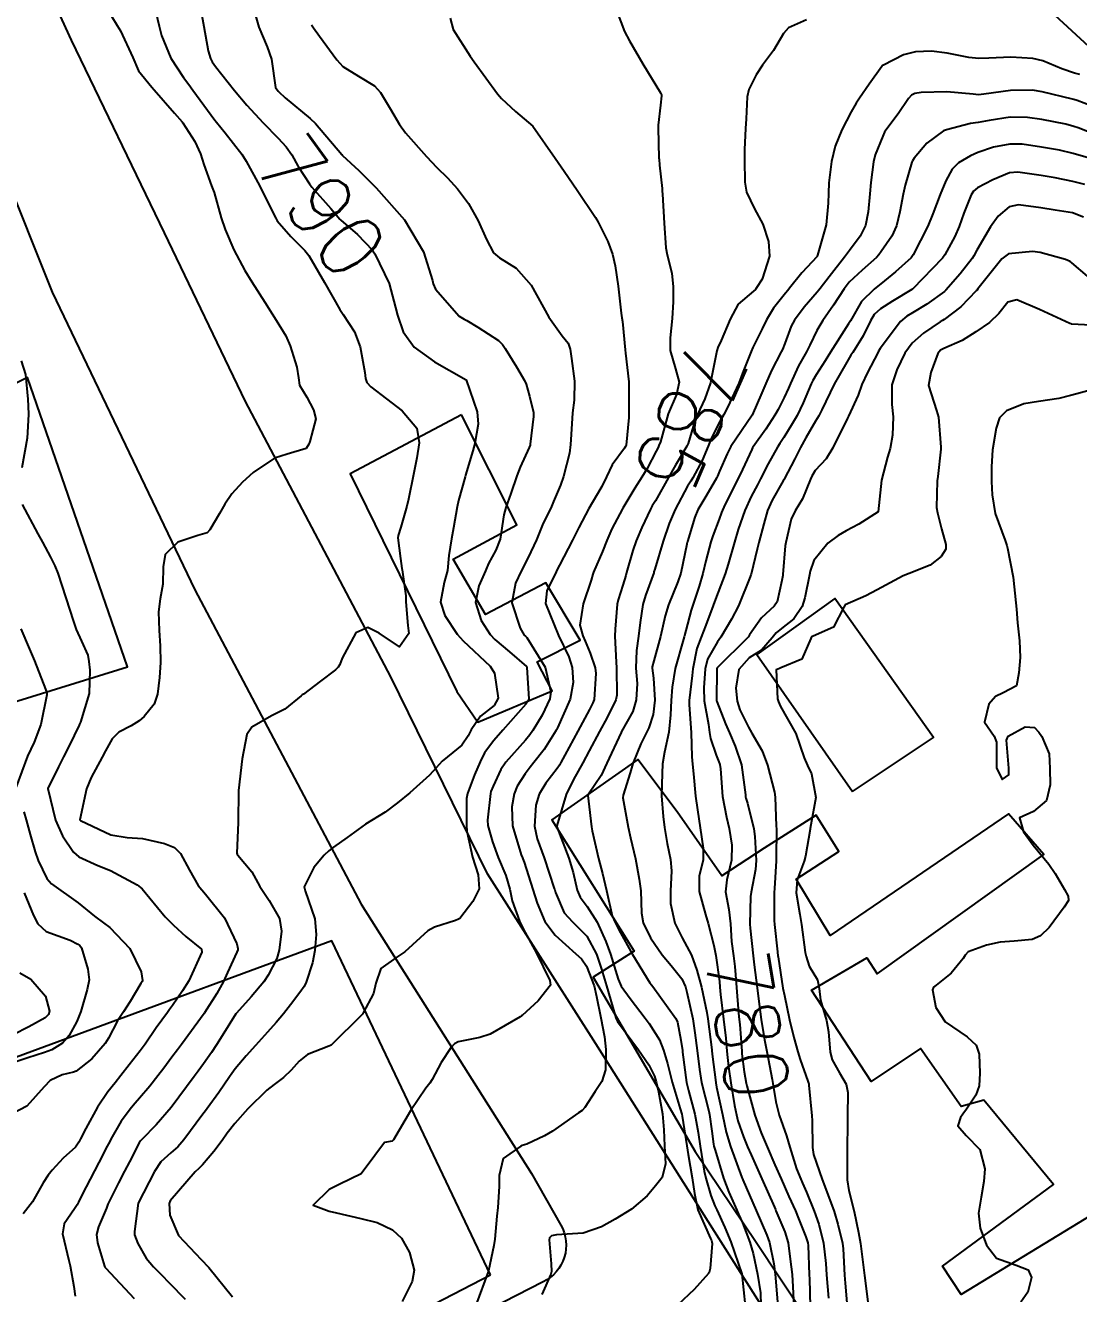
# Model space of a CAD drawing. Header units: metres. Extents: x 307586 to 320046, y 7427249 to 7434250.
# Drawn here: x 318970.4 to 319036.6, y 7428906.4 to 7428986.1 of the extents above; entities that cross this region are included whole.
import ezdxf
from ezdxf.enums import TextEntityAlignment as Align

# ---------------------------------------------------------------- set-up
doc = ezdxf.new("R2010")
doc.units = ezdxf.units.M
doc.header["$MEASUREMENT"] = 0
doc.linetypes.add('CONTINUO', pattern=[0])
for name, color, linetype in [('Cotas', 45, 'Continuous'), ('Curvas de Nivel 1m', 11, 'Continuous'), ('Curvas de Nivel 5m', 15, 'Continuous'), ('Edificações', 30, 'Continuous'), ('PLATAFORMA', 45, 'Continuous'), ('Vias Primárias', 230, 'Continuous')]:
    doc.layers.add(name, color=color, linetype=linetype)
doc.styles.add('Style-STANDARD', font='STANDARD.shx')

msp = doc.modelspace()

# ---------------------------------------------------------------- linework, layer by layer
at = {"layer": 'Curvas de Nivel 1m', "flags": 128}
for points, elevation in [([(318978.41, 7428987.756), (318978.813, 7428986.066), (318978.967, 7428985.481), (318979.551, 7428984.058), (318980.351, 7428982.834), (318980.69, 7428982.389), (318980.935, 7428982.041), (318982.315, 7428980.152), (318982.419, 7428980.019), (318982.963, 7428979.357), (318984.02, 7428978.003), (318984.289, 7428977.583), (318985.154, 7428975.991), (318986.045, 7428974.183), (318986.146, 7428973.981), (318986.241, 7428973.824), (318987.099, 7428972.834), (318987.969, 7428971.954), (318988.218, 7428971.635), (318989.218, 7428969.94), (318990.176, 7428968.249), (318990.298, 7428968.052), (318990.388, 7428967.927), (318991.097, 7428966.85), (318991.46, 7428965.91), (318991.745, 7428964.289), (318991.801, 7428963.905), (318991.877, 7428963.66), (318992.118, 7428963.393), (318994.103, 7428961.88), (318995.01, 7428960.785), (318995.16, 7428959.864), (318995.017, 7428958.918), (318994.812, 7428957.869), (318994.495, 7428956.331), (318994.384, 7428955.875), (318994.31, 7428955.595), (318994.013, 7428954.568), (318993.848, 7428954.039), (318993.831, 7428953.882), (318993.99, 7428952.602), (318994.071, 7428951.966), (318994.088, 7428951.878), (318994.328, 7428950.244), (318994.327, 7428949.874), (318994.453, 7428948.384), (318994.521, 7428947.871), (318993.924, 7428947.029), (318992.653, 7428947.893), (318991.936, 7428948.244), (318991.174, 7428947.911), (318990.327, 7428946.334), (318990.177, 7428945.926), (318990.073, 7428945.765), (318989.908, 7428945.603), (318988.962, 7428944.874), (318987.885, 7428944.07), (318987.816, 7428944.019), (318987.749, 7428943.951), (318986.708, 7428943.128), (318985.87, 7428942.705), (318984.638, 7428941.988), (318984.32, 7428941.528), (318984.036, 7428939.997), (318983.813, 7428938), (318983.793, 7428936), (318983.692, 7428934.072), (318983.713, 7428934.001), (318983.762, 7428933.931), (318984.649, 7428932.884), (318985.155, 7428931.979), (318985.73, 7428931.083), (318986.379, 7428929.963), (318986.51, 7428929.157), (318986.37, 7428927.963), (318986.209, 7428927.443), (318985.677, 7428926.396), (318985.396, 7428925.974), (318984.603, 7428925.041), (318983.671, 7428924), (318983.642, 7428923.958), (318982.891, 7428922.747), (318982.423, 7428922.012), (318982.101, 7428921.529), (318981.605, 7428920.82), (318981.266, 7428920.356), (318981.018, 7428920.029), (318979.573, 7428918.078), (318978.63, 7428916.992), (318977.716, 7428916.068), (318977.638, 7428915.983), (318977.55, 7428915.846), (318976.94, 7428914.667), (318976.636, 7428914.079), (318976.256, 7428913.342), (318975.633, 7428912.089), (318975.594, 7428911.997), (318975.498, 7428911.755), (318975.001, 7428910.577), (318974.873, 7428910.099), (318974.941, 7428909.571), (318975.384, 7428908.091), (318975.406, 7428908.044), (318975.452, 7428907.977), (318977.249, 7428906.072)], 791), ([(318984.563, 7428987.846), (318985.075, 7428985.993), (318985.606, 7428984.756), (318985.881, 7428983.985), (318986.131, 7428982.196), (318986.291, 7428981.981), (318986.342, 7428981.929), (318986.749, 7428981.562), (318988.318, 7428980.257), (318988.637, 7428979.947), (318990.294, 7428978), (318990.322, 7428977.958), (318990.349, 7428977.929), (318991.362, 7428976.992), (318992.275, 7428976.09), (318992.452, 7428975.898), (318994.243, 7428973.88), (318995.446, 7428971.868), (318995.999, 7428970.068), (318996.05, 7428969.862), (318996.198, 7428969.533), (318997.679, 7428967.837), (318997.988, 7428967.65), (318998.17, 7428967.559), (318998.857, 7428967.132), (319000.158, 7428966.29), (319000.4, 7428966.051), (319000.565, 7428965.804), (319001.283, 7428964.646), (319001.781, 7428963.785), (319001.885, 7428963.548), (319002.113, 7428962.807), (319002.35, 7428961.778), (319002.359, 7428961.519), (319002.153, 7428959.779), (319002.141, 7428959.721), (319002.08, 7428959.567), (319001.516, 7428958.333), (319001.301, 7428957.791), (319000.928, 7428956.683), (319000.609, 7428955.801), (319000.494, 7428955.335), (319000.254, 7428953.806), (318999.996, 7428953.111), (318999.528, 7428952.274), (318999.336, 7428951.816), (318998.928, 7428950.866), (318998.708, 7428949.823), (318999.06, 7428948.705), (318999.64, 7428947.813), (318999.93, 7428947.502), (319000.848, 7428946.722), (319001.913, 7428945.811), (319001.936, 7428945.78), (319001.944, 7428945.748), (319002.06, 7428943.778), (319002.023, 7428943.637), (319001.88, 7428943.44), (319000.427, 7428941.802), (318999.856, 7428941.156), (318999.284, 7428940.38), (318998.995, 7428939.818), (318998.652, 7428939), (318998.205, 7428937.826), (318998.141, 7428937.496), (318998.139, 7428935.827), (318998.168, 7428935.445), (318998.528, 7428933.822), (318998.871, 7428932.7), (318998.93, 7428931.818), (318998.533, 7428931.024), (318997.715, 7428929.962), (318997.637, 7428929.908), (318997.45, 7428929.833), (318996.134, 7428929.421), (318995.706, 7428929.174), (318994.271, 7428927.871), (318993.689, 7428927.477), (318992.757, 7428926.814), (318992.446, 7428925.892), (318992.304, 7428925.253), (318991.645, 7428924.021), (318991.596, 7428923.948), (318991.558, 7428923.901), (318989.624, 7428921.996), (318989.584, 7428921.97), (318989.487, 7428921.931), (318988.152, 7428921.408), (318987.609, 7428920.989), (318987.121, 7428920.434), (318986.636, 7428919.96), (318986.037, 7428919.517), (318985.585, 7428919.164), (318984.383, 7428917.988), (318983.564, 7428917.066), (318983.091, 7428916.471), (318982.768, 7428916.008), (318982.254, 7428915.301), (318981.53, 7428914.469), (318981.306, 7428914.244), (318981.088, 7428914.027), (318979.505, 7428912.2), (318979.454, 7428912.041), (318979.492, 7428911.308), (318980.035, 7428910.034), (318981.458, 7428908.526), (318981.937, 7428908.015), (318983.435, 7428906.176)], 789), ([(319007.628, 7428986.944), (319008.073, 7428985.715), (319008.384, 7428985.133), (319009.227, 7428983.701), (319010.345, 7428981.863), (319010.402, 7428981.747), (319010.407, 7428981.689), (319010.337, 7428981.104), (319010.187, 7428979.829), (319010.186, 7428979.691), (319010.247, 7428977.737), (319010.249, 7428977.69), (319010.289, 7428977.314), (319010.441, 7428975.854), (319010.451, 7428975.687), (319010.464, 7428975.493), (319010.563, 7428973.685), (319010.673, 7428972.129), (319010.759, 7428971.682), (319011.056, 7428970.522), (319011.143, 7428969.676), (319011.135, 7428968.73), (319011.077, 7428967.676), (319010.941, 7428966.459), (319010.952, 7428965.678), (319011.295, 7428964.513), (319011.516, 7428963.669), (319011.346, 7428962.902), (319010.831, 7428961.679), (319010.333, 7428959.934), (319010.246, 7428959.688), (319010.195, 7428959.575), (319010.078, 7428959.337), (319009.504, 7428958.253), (319009.17, 7428957.699), (319008.728, 7428957.022), (319008.034, 7428955.852), (319007.981, 7428955.763), (319007.949, 7428955.711), (319007.279, 7428954.452), (319006.958, 7428953.72), (319006.689, 7428953.03), (319006.137, 7428951.728), (319006.096, 7428951.614), (319005.978, 7428951.22), (319005.47, 7428949.737), (319005.277, 7428948.406), (319005.452, 7428947.737), (319005.595, 7428947.4), (319005.922, 7428946.641), (319006.236, 7428945.727), (319006.279, 7428945.354), (319006.164, 7428943.727), (319006.096, 7428943.513), (319005.877, 7428943.109), (319005.138, 7428941.741), (319004.329, 7428940.234), (319004.076, 7428939.757), (319003.99, 7428939.609), (319003.837, 7428939.384), (319003.132, 7428938.458), (319002.719, 7428937.771), (319002.498, 7428937.081), (319002.411, 7428935.774), (319002.588, 7428934.965), (319003.022, 7428933.767), (319003.665, 7428931.839), (319003.688, 7428931.761), (319003.741, 7428931.596), (319004.292, 7428930.315), (319004.802, 7428929.744), (319005.71, 7428928.842), (319006.319, 7428927.724), (319006.638, 7428926.766), (319006.947, 7428925.717), (319007.496, 7428923.86), (319007.543, 7428923.711), (319007.641, 7428923.49), (319008.963, 7428921.697), (319009.614, 7428920.756), (319009.96, 7428920.038), (319010.071, 7428919.683), (319010.217, 7428919.057), (319010.476, 7428917.671), (319010.561, 7428916.672), (319010.585, 7428915.67), (319010.667, 7428914.538), (319010.441, 7428913.671), (319010.034, 7428913.159), (319009.511, 7428912.525), (319008.529, 7428911.695), (319007.496, 7428911.056), (319006.629, 7428910.582), (319005.487, 7428910.18), (319003.795, 7428910.064), (319003.485, 7428910.004), (319003.369, 7428909.876), (319003.348, 7428909.761), (319003.46, 7428908.245), (319003.491, 7428907.759), (319003.451, 7428907.6), (319002.887, 7428906.317)], 786), ([(318975.808, 7428986.697), (318976.179, 7428986.102), (318976.388, 7428985.765), (318977.169, 7428984.088), (318977.522, 7428983.25), (318978.345, 7428982.229), (318978.5, 7428982.068), (318979.785, 7428980.591), (318980.255, 7428980.051), (318980.312, 7428979.974), (318981.067, 7428978.805), (318981.423, 7428978.033), (318981.621, 7428977.364), (318982.111, 7428976.022), (318982.267, 7428975.594), (318982.722, 7428974.015), (318982.975, 7428973.273), (318983.507, 7428972.007), (318984.203, 7428970.695), (318984.632, 7428969.996), (318985.452, 7428968.716), (318985.925, 7428967.982), (318986.169, 7428967.587), (318986.775, 7428966.586), (318987.062, 7428965.966), (318987.479, 7428964.614), (318987.568, 7428963.958), (318987.65, 7428963.486), (318988.111, 7428962.741), (318988.531, 7428961.946), (318988.667, 7428961.372), (318988.3, 7428959.948), (318988.236, 7428959.783), (318988.069, 7428959.512), (318986.868, 7428959.159), (318986.062, 7428958.904), (318984.718, 7428957.99), (318984.047, 7428957.397), (318983.379, 7428956.667), (318982.954, 7428956.011), (318982.611, 7428955.427), (318982.009, 7428954.397), (318981.823, 7428954.205), (318981.248, 7428954.031), (318979.999, 7428953.609), (318979.202, 7428952.847), (318979.069, 7428952.059), (318979.043, 7428950.983), (318978.878, 7428950.061), (318978.774, 7428949.232), (318978.821, 7428948.061), (318978.878, 7428947.106), (318978.9, 7428946.06), (318978.838, 7428945.121), (318978.704, 7428944.062), (318978.497, 7428943.444), (318977.869, 7428942.658), (318977.547, 7428942.392), (318977.045, 7428942.078), (318976.275, 7428941.667), (318975.85, 7428941.251), (318975.44, 7428940.495), (318975.24, 7428940.099), (318974.543, 7428938.832), (318974.252, 7428938.113), (318973.835, 7428936.161), (318973.869, 7428936.119), (318975.78, 7428935.218), (318976.802, 7428935.056), (318977.777, 7428934.994), (318979.16, 7428934.668), (318979.769, 7428934.432), (318980.152, 7428934.044), (318980.712, 7428932.995), (318981.275, 7428932.027), (318981.735, 7428931.491), (318982.933, 7428930.008), (318983.697, 7428928.364), (318983.772, 7428928.077), (318983.762, 7428927.999), (318983.691, 7428927.846), (318983.114, 7428926.57), (318982.859, 7428926.008), (318982.437, 7428925.237), (318981.661, 7428924.02), (318981.643, 7428923.992), (318980.214, 7428922.041), (318979.961, 7428921.702), (318979.611, 7428921.235), (318979.101, 7428920.555), (318978.732, 7428920.059), (318978.231, 7428919.419), (318977.579, 7428918.672), (318977.297, 7428918.351), (318977.065, 7428918.075), (318976.429, 7428917.216), (318975.779, 7428916.088), (318975.702, 7428915.938), (318975.546, 7428915.639), (318975.012, 7428914.617), (318974.745, 7428914.102), (318973.96, 7428912.566), (318973.736, 7428912.116), (318973.659, 7428911.96), (318973.497, 7428911.701), (318972.842, 7428910.767), (318972.73, 7428910.127), (318973.127, 7428908.452), (318973.209, 7428908.122), (318973.44, 7428906.833), (318973.54, 7428906.225)], 792), ([(318988.395, 7428986.149), (318988.525, 7428985.949), (318988.896, 7428985.434), (318989.979, 7428983.934), (318990.359, 7428983.517), (318991.348, 7428982.91), (318992.347, 7428982.304), (318992.741, 7428981.896), (318993.372, 7428980.85), (318993.938, 7428979.884), (318994.315, 7428979.359), (318995.619, 7428977.867), (318996.286, 7428977.182), (318996.951, 7428976.521), (318997.582, 7428975.84), (318998.259, 7428974.917), (318998.879, 7428973.824), (318999.402, 7428972.647), (318999.83, 7428971.814), (319000.22, 7428971.492), (319001.257, 7428970.838), (319002.203, 7428969.78), (319003.327, 7428967.768), (319004.161, 7428966.597), (319004.528, 7428966.127), (319004.66, 7428965.752), (319004.737, 7428965.158), (319004.937, 7428963.748), (319004.912, 7428962.549), (319004.814, 7428961.749), (319004.724, 7428960.386), (319004.687, 7428959.751), (319004.61, 7428959.217), (319004.245, 7428957.757), (319004.047, 7428957.201), (319003.622, 7428956.179), (319003.438, 7428955.766), (319002.973, 7428954.816), (319002.535, 7428953.775), (319002.373, 7428953.402), (319001.991, 7428952.62), (319001.587, 7428951.786), (319001.222, 7428951.038), (319000.989, 7428949.795), (319001.513, 7428948.213), (319001.778, 7428947.782), (319001.851, 7428947.7), (319001.931, 7428947.619), (319003.093, 7428945.768), (319003.45, 7428944.204), (319003.373, 7428943.765), (319002.899, 7428942.743), (319002.32, 7428941.775), (319002.133, 7428941.504), (319001.857, 7428941.172), (319000.617, 7428939.798), (319000.304, 7428939.335), (318999.82, 7428938.281), (318999.68, 7428937.946), (318999.645, 7428937.812), (318999.47, 7428936.139), (318999.494, 7428935.813), (318999.777, 7428934.776), (319000.142, 7428933.804), (319000.624, 7428932.669), (319000.863, 7428931.793), (319001.005, 7428931.061), (319001.475, 7428929.784), (319001.716, 7428929.318), (319002.544, 7428927.771), (319003.378, 7428926.061), (319003.42, 7428925.763), (319002.64, 7428924.788), (319001.644, 7428923.869), (319001.594, 7428923.831), (319001.517, 7428923.782), (318999.632, 7428922.692), (318998.979, 7428922.467), (318997.627, 7428922.207), (318997.381, 7428922.077), (318997.163, 7428921.835), (318996.542, 7428920.907), (318995.974, 7428919.846), (318995.829, 7428919.61), (318995.587, 7428919.29), (318994.616, 7428917.864), (318993.555, 7428916.039), (318993.467, 7428915.968), (318992.987, 7428915.886), (318992.374, 7428915.058), (318991.523, 7428913.9), (318990.183, 7428913.247), (318989.513, 7428912.923), (318988.503, 7428911.935), (318989.497, 7428911.556), (318989.961, 7428911.45), (318991.491, 7428911.101), (318992.531, 7428910.846), (318993.481, 7428910.394), (318994.045, 7428909.871), (318994.561, 7428908.961), (318994.841, 7428907.859), (318994.721, 7428907.136), (318994.091, 7428905.87)], 788), ([(318997.109, 7428986.558), (318997.304, 7428985.846), (318998.368, 7428984.173), (318998.623, 7428983.827), (318999.362, 7428982.811), (319000.082, 7428981.813), (319000.34, 7428981.509), (319001.232, 7428980.696), (319002.323, 7428979.78), (319003.71, 7428977.766), (319004.285, 7428976.946), (319005.107, 7428975.752), (319006.247, 7428974.04), (319006.428, 7428973.737), (319007.031, 7428972.529), (319007.331, 7428971.723), (319007.494, 7428970.999), (319007.681, 7428969.718), (319007.87, 7428968.022), (319007.92, 7428967.714), (319007.95, 7428967.492), (319008.129, 7428965.71), (319008.15, 7428965.502), (319008.352, 7428963.708), (319008.359, 7428963.469), (319008.359, 7428961.707), (319008.347, 7428961.461), (319008.174, 7428959.709), (319008.152, 7428959.639), (319008.08, 7428959.531), (319007.307, 7428958.474), (319006.945, 7428957.721), (319006.644, 7428957.127), (319006.037, 7428956.09), (319005.839, 7428955.733), (319005.216, 7428954.541), (319004.8, 7428953.748), (319003.987, 7428952.171), (319003.849, 7428951.896), (319003.785, 7428951.762), (319003.189, 7428950.55), (319003.102, 7428949.769), (319003.933, 7428947.76), (319004.585, 7428946.415), (319004.791, 7428945.747), (319004.853, 7428944.791), (319004.663, 7428943.748), (319003.865, 7428941.938), (319003.8, 7428941.824), (319003.765, 7428941.761), (319003.026, 7428940.593), (319002.374, 7428939.775), (319002.137, 7428939.479), (319001.832, 7428939.054), (319001.328, 7428938.279), (319001.134, 7428937.79), (319000.997, 7428936.984), (319001.043, 7428935.791), (319001.586, 7428933.963), (319001.659, 7428933.782), (319001.687, 7428933.705), (319001.76, 7428933.499), (319002.314, 7428931.774), (319002.585, 7428930.921), (319003.06, 7428929.767), (319003.71, 7428928.906), (319005.025, 7428927.74), (319005.383, 7428927.428), (319005.685, 7428926.965), (319006.169, 7428925.725), (319006.325, 7428925.062), (319006.58, 7428923.721), (319006.823, 7428922.526), (319006.903, 7428921.717), (319006.876, 7428920.452), (319006.663, 7428919.719), (319006.238, 7428919.078), (319005.578, 7428918.07), (319005.411, 7428917.897), (319005.188, 7428917.736), (319003.561, 7428916.589), (319003.039, 7428916.285), (319001.937, 7428915.776), (319001.648, 7428915.682), (319001.551, 7428915.651), (319000.453, 7428914.877), (319000.191, 7428913.793), (319000.193, 7428913.116), (319000.104, 7428911.794), (319000.049, 7428911.24), (318999.92, 7428909.796), (318999.859, 7428909.406), (318999.52, 7428907.799), (318999.503, 7428907.749), (318999.451, 7428907.578), (318998.787, 7428905.81)], 787), ([(319036.716, 7428983.026), (319036.369, 7428983.103), (319035.592, 7428983.388), (319034.378, 7428983.878), (319033.756, 7428984.029), (319032.38, 7428984.122), (319030.986, 7428984.055), (319030.371, 7428984.018), (319029.74, 7428984.089), (319028.376, 7428984.367), (319027.378, 7428984.485), (319026.377, 7428984.454), (319025.633, 7428984.248), (319024.364, 7428983.615), (319024.306, 7428983.579), (319024.259, 7428983.521), (319023.473, 7428982.407), (319022.86, 7428981.535), (319022.655, 7428981.221), (319022.334, 7428980.671), (319021.744, 7428979.549), (319021.337, 7428978.525), (319021.103, 7428977.558), (319020.932, 7428976.213), (319020.899, 7428975.561), (319020.895, 7428974.929), (319020.77, 7428973.562), (319020.224, 7428971.656), (319020.202, 7428971.591), (319020.186, 7428971.57), (319019.232, 7428970.561), (319018.459, 7428969.587), (319018.346, 7428969.443), (319018.198, 7428969.265), (319017.452, 7428968.333), (319016.999, 7428967.602), (319016.731, 7428967.041), (319016.155, 7428965.85), (319016.038, 7428965.612), (319015.506, 7428964.246), (319015.264, 7428963.623), (319014.558, 7428962.084), (319014.323, 7428961.637), (319014.099, 7428961.239), (319013.555, 7428960.178), (319013.345, 7428959.647), (319012.962, 7428958.759), (319012.367, 7428957.657), (319012.248, 7428957.461), (319012.048, 7428957.134), (319011.26, 7428955.672), (319010.898, 7428954.799), (319010.511, 7428953.682), (319009.985, 7428951.932), (319009.929, 7428951.745), (319009.914, 7428951.691), (319009.395, 7428950.269), (319009.238, 7428949.697), (319009.071, 7428948.574), (319008.95, 7428947.7), (319008.823, 7428946.802), (319008.8, 7428945.701), (319008.867, 7428944.731), (319008.822, 7428943.701), (319008.599, 7428942.98), (319007.897, 7428941.71), (319007.862, 7428941.648), (319006.978, 7428939.719), (319006.605, 7428938.949), (319005.814, 7428937.78), (319005.795, 7428937.749), (319005.784, 7428937.73), (319005.779, 7428937.697), (319005.809, 7428937.333), (319005.994, 7428935.728), (319006.036, 7428935.481), (319006.454, 7428933.723), (319006.696, 7428932.778), (319006.945, 7428931.718), (319007.311, 7428930.131), (319007.484, 7428929.712), (319007.716, 7428929.253), (319008.577, 7428927.701), (319009.675, 7428925.918), (319009.772, 7428925.787), (319009.856, 7428925.687), (319010.334, 7428925.009), (319011.301, 7428923.665), (319011.409, 7428923.432), (319011.629, 7428922.3), (319011.718, 7428921.659), (319011.727, 7428921.554), (319011.987, 7428919.656), (319012.1, 7428919.15), (319012.5, 7428917.651), (319012.711, 7428916.499), (319012.84, 7428915.647), (319013.097, 7428914.076), (319013.188, 7428913.643), (319013.512, 7428912.552), (319013.765, 7428911.896), (319013.882, 7428911.634), (319014.398, 7428910.533), (319014.77, 7428909.621), (319015.453, 7428907.61), (319015.665, 7428905.608)], 784), ([(319037.866, 7428980.885), (319036.537, 7428981.377), (319036.344, 7428981.447), (319036.25, 7428981.475), (319034.351, 7428981.933), (319033.729, 7428982.03), (319032.352, 7428982.025), (319030.68, 7428981.777), (319030.346, 7428981.751), (319030.007, 7428981.792), (319028.347, 7428981.923), (319026.738, 7428981.886), (319026.346, 7428981.836), (319026.124, 7428981.723), (319025.94, 7428981.504), (319025.29, 7428980.554), (319024.51, 7428979.518), (319024.436, 7428979.404), (319024.317, 7428979.135), (319023.85, 7428977.974), (319023.732, 7428977.526), (319023.566, 7428976.241), (319023.505, 7428975.528), (319023.406, 7428974.378), (319023.241, 7428973.53), (319022.902, 7428972.868), (319022.227, 7428971.958), (319021.91, 7428971.545), (319020.959, 7428970.307), (319020.38, 7428969.567), (319020.303, 7428969.467), (319020.199, 7428969.337), (319019.368, 7428968.396), (319018.76, 7428967.584), (319018.563, 7428967.192), (319018.158, 7428966.119), (319018.01, 7428965.736), (319017.939, 7428965.592), (319017.329, 7428964.404), (319016.972, 7428963.602), (319016.712, 7428963.01), (319016.103, 7428961.61), (319014.775, 7428959.63), (319014.53, 7428959.179), (319014.059, 7428958.076), (319013.927, 7428957.769), (319013.86, 7428957.642), (319013.194, 7428956.496), (319012.699, 7428955.653), (319012.492, 7428955.189), (319012.031, 7428953.66), (319012.027, 7428953.635), (319012.001, 7428953.498), (319011.612, 7428951.666), (319011.436, 7428951.126), (319010.849, 7428949.677), (319010.642, 7428948.99), (319010.342, 7428947.684), (319009.918, 7428946.157), (319009.819, 7428945.786), (319009.813, 7428945.691), (319009.904, 7428945.065), (319009.995, 7428943.688), (319009.874, 7428942.793), (319009.608, 7428941.95), (319009.489, 7428941.694), (319009.108, 7428940.95), (319008.605, 7428939.702), (319008.427, 7428939.112), (319007.996, 7428937.708), (319007.979, 7428937.54), (319008.302, 7428935.705), (319008.448, 7428935.038), (319008.763, 7428933.7), (319009.007, 7428932.441), (319009.097, 7428931.696), (319009.14, 7428930.285), (319009.252, 7428929.695), (319009.709, 7428928.734), (319010.438, 7428927.679), (319011.02, 7428927.004), (319011.678, 7428926.17), (319011.912, 7428925.658), (319012.005, 7428925.319), (319012.368, 7428923.653), (319012.509, 7428922.776), (319012.645, 7428921.65), (319012.786, 7428920.474), (319012.928, 7428919.647), (319013.373, 7428917.845), (319013.419, 7428917.642), (319013.562, 7428916.592), (319013.679, 7428915.763), (319013.707, 7428915.638), (319013.789, 7428915.397), (319014.303, 7428913.628), (319014.636, 7428912.745), (319015.14, 7428911.615), (319015.255, 7428911.368), (319015.495, 7428910.82), (319015.968, 7428909.605), (319016.173, 7428908.903), (319016.452, 7428907.6), (319016.622, 7428906.418), (319016.643, 7428905.598)], 783), ([(319037.412, 7428979.364), (319036.611, 7428979.661), (319036.327, 7428979.756), (319035.824, 7428979.889), (319034.331, 7428980.19), (319033.422, 7428980.319), (319032.332, 7428980.337), (319031.019, 7428980.129), (319030.329, 7428980.013), (319029.839, 7428979.944), (319028.324, 7428979.549), (319028.147, 7428979.473), (319027.095, 7428978.705), (319026.297, 7428977.77), (319026.193, 7428977.602), (319026.146, 7428977.501), (319025.726, 7428976.058), (319025.599, 7428975.507), (319025.385, 7428974.38), (319025.176, 7428973.511), (319024.882, 7428972.868), (319024.227, 7428971.9), (319024.069, 7428971.677), (319023.933, 7428971.523), (319023.033, 7428970.714), (319022.207, 7428969.957), (319021.884, 7428969.545), (319021.227, 7428968.515), (319020.556, 7428967.564), (319020.167, 7428966.93), (319019.731, 7428966), (319019.515, 7428965.576), (319019.025, 7428964.696), (319018.519, 7428963.586), (319018.401, 7428963.307), (319018.114, 7428962.709), (319017.733, 7428961.968), (319017.529, 7428961.596), (319016.966, 7428960.729), (319016.164, 7428959.609), (319016.134, 7428959.558), (319016.081, 7428959.452), (319015.493, 7428958.187), (319015.225, 7428957.622), (319014.418, 7428956.015), (319014.237, 7428955.637), (319014.178, 7428955.491), (319014.024, 7428955.061), (319013.636, 7428954.017), (319013.513, 7428953.645), (319013.203, 7428952.436), (319013.013, 7428951.65), (319012.775, 7428950.851), (319012.376, 7428949.656), (319012.277, 7428949.338), (319011.939, 7428948.065), (319011.852, 7428947.744), (319011.826, 7428947.662), (319011.791, 7428947.521), (319011.272, 7428945.67), (319011.074, 7428944.493), (319011.023, 7428943.673), (319010.971, 7428942.77), (319010.864, 7428941.675), (319010.599, 7428940.427), (319010.469, 7428939.681), (319010.441, 7428939.074), (319010.415, 7428937.681), (319010.502, 7428936.382), (319010.599, 7428935.678), (319010.77, 7428934.683), (319010.978, 7428933.672), (319011.035, 7428932.951), (319010.978, 7428931.671), (319010.969, 7428930.905), (319011.234, 7428929.667), (319011.709, 7428928.754), (319012.282, 7428927.654), (319012.621, 7428926.713), (319012.924, 7428925.647), (319013.252, 7428924.041), (319013.314, 7428923.643), (319013.568, 7428921.696), (319013.578, 7428921.64), (319013.619, 7428921.271), (319013.793, 7428919.826), (319013.82, 7428919.637), (319013.87, 7428919.365), (319014.241, 7428917.63), (319014.471, 7428916.535), (319014.745, 7428915.622), (319015.466, 7428913.669), (319015.486, 7428913.611), (319015.496, 7428913.584), (319015.522, 7428913.522), (319016.367, 7428911.601), (319017.035, 7428910.047), (319017.187, 7428909.593), (319017.463, 7428908.258), (319017.552, 7428907.589), (319017.71, 7428905.86)], 782), ([(319038.11, 7428977.538), (319036.303, 7428978.058), (319035.428, 7428978.267), (319034.309, 7428978.46), (319033.09, 7428978.634), (319032.311, 7428978.651), (319031.294, 7428978.45), (319030.303, 7428978.108), (319029.844, 7428977.91), (319029.082, 7428977.462), (319028.685, 7428977.07), (319028.282, 7428976.33), (319027.929, 7428975.475), (319027.473, 7428974.263), (319027.16, 7428973.486), (319026.225, 7428971.679), (319026.157, 7428971.567), (319026.107, 7428971.501), (319025.113, 7428970.612), (319024.206, 7428969.87), (319024.016, 7428969.711), (319023.778, 7428969.524), (319022.982, 7428968.741), (319022.286, 7428967.539), (319022.248, 7428967.463), (319022.171, 7428967.34), (319021.031, 7428965.557), (319020.696, 7428965.011), (319020.131, 7428964.132), (319019.915, 7428963.783), (319019.811, 7428963.573), (319019.305, 7428962.384), (319018.928, 7428961.582), (319018.631, 7428961.051), (319018.089, 7428960.196), (319017.846, 7428959.832), (319017.691, 7428959.594), (319017.122, 7428958.545), (319016.64, 7428957.604), (319016.437, 7428957.218), (319016.042, 7428956.481), (319015.651, 7428955.616), (319015.227, 7428954.409), (319014.986, 7428953.625), (319014.594, 7428952.236), (319014.411, 7428951.634), (319013.971, 7428950.471), (319013.744, 7428949.863), (319013.66, 7428949.643), (319013.195, 7428948.397), (319012.901, 7428947.65), (319012.638, 7428946.941), (319012.375, 7428945.655), (319012.325, 7428945.238), (319012.153, 7428943.657), (319012.151, 7428943.387), (319012.272, 7428941.656), (319012.306, 7428940.114), (319012.35, 7428939.655), (319012.427, 7428939.062), (319012.54, 7428937.653), (319012.663, 7428936.793), (319012.838, 7428935.65), (319013.032, 7428934.39), (319013.022, 7428933.647), (319012.776, 7428932.626), (319012.767, 7428931.65), (319013.171, 7428930.203), (319013.349, 7428929.644), (319013.702, 7428928.264), (319013.816, 7428927.638), (319014.043, 7428926.001), (319014.081, 7428925.634), (319014.123, 7428925.176), (319014.305, 7428923.63), (319014.441, 7428922.438), (319014.523, 7428921.627), (319014.628, 7428920.64), (319014.764, 7428919.623), (319014.998, 7428918.203), (319015.112, 7428917.617), (319015.202, 7428917.248), (319015.559, 7428916.23), (319015.823, 7428915.607), (319016.041, 7428915.109), (319016.708, 7428913.598), (319017.505, 7428911.807), (319017.571, 7428911.656), (319017.602, 7428911.589), (319018.163, 7428910.254), (319018.364, 7428909.577), (319018.507, 7428908.535), (319018.613, 7428907.573), (319018.675, 7428906.801), (319018.722, 7428905.571)], 781), ([(319036.941, 7428974.051), (319036.262, 7428974.323), (319035.154, 7428974.501), (319034.262, 7428974.642), (319032.852, 7428974.826), (319032.262, 7428974.704), (319031.574, 7428974.109), (319031.097, 7428973.437), (319030.228, 7428971.972), (319030.052, 7428971.624), (319029.944, 7428971.453), (319029.179, 7428970.495), (319028.297, 7428969.469), (319028.253, 7428969.419), (319028.202, 7428969.381), (319027.096, 7428968.579), (319026.181, 7428968.028), (319025.841, 7428967.832), (319025.436, 7428967.501), (319024.156, 7428965.804), (319024.054, 7428965.621), (319024.007, 7428965.521), (319023.366, 7428964.296), (319023.011, 7428963.531), (319022.779, 7428962.871), (319022.173, 7428961.539), (319022.147, 7428961.495), (319022.102, 7428961.409), (319021.17, 7428959.554), (319020.763, 7428958.869), (319020.061, 7428958.13), (319019.855, 7428957.773), (319019.781, 7428957.573), (319019.281, 7428956.338), (319018.808, 7428955.582), (319018.55, 7428955.06), (319018.215, 7428953.588), (319018.191, 7428953.399), (319018.044, 7428951.589), (319018.04, 7428951.532), (319017.979, 7428951.209), (319017.686, 7428949.872), (319017.486, 7428949.595), (319016.7, 7428948.854), (319015.936, 7428947.787), (319015.869, 7428947.675), (319015.819, 7428947.612), (319013.914, 7428945.712), (319013.883, 7428945.67), (319013.879, 7428945.64), (319013.874, 7428943.649), (319013.883, 7428943.612), (319014.44, 7428942.202), (319014.672, 7428941.628), (319015.03, 7428940.798), (319015.441, 7428939.616), (319015.688, 7428937.739), (319015.696, 7428937.612), (319015.717, 7428937.517), (319015.809, 7428937.212), (319016.219, 7428935.606), (319016.285, 7428935.106), (319016.36, 7428933.604), (319016.323, 7428933.038), (319016.037, 7428931.607), (319016.004, 7428931.344), (319015.97, 7428929.608), (319015.983, 7428929.343), (319016.173, 7428927.605), (319016.238, 7428927.054), (319016.413, 7428925.603), (319016.52, 7428924.741), (319016.679, 7428923.6), (319016.89, 7428922.338), (319017.026, 7428921.596), (319017.37, 7428919.827), (319017.408, 7428919.592), (319017.586, 7428918.433), (319017.81, 7428917.586), (319018.277, 7428916.296), (319018.468, 7428915.576), (319018.888, 7428914.214), (319019.158, 7428913.565), (319019.268, 7428913.311), (319019.515, 7428912.762), (319020.012, 7428911.555), (319020.296, 7428910.751), (319020.601, 7428909.549), (319020.735, 7428908.277), (319020.772, 7428907.547), (319020.9, 7428906.084)], 779), ([(319037.196, 7428970.343), (319036.221, 7428971.185), (319036.108, 7428971.268), (319035.807, 7428971.384), (319034.227, 7428971.834), (319033.741, 7428971.891), (319032.226, 7428971.746), (319031.812, 7428971.426), (319030.297, 7428969.542), (319030.23, 7428969.45), (319030.202, 7428969.415), (319029.239, 7428968.407), (319028.175, 7428967.622), (319028.082, 7428967.563), (319027.933, 7428967.472), (319026.885, 7428966.763), (319026.159, 7428966.123), (319025.708, 7428965.497), (319025.196, 7428964.445), (319024.896, 7428963.508), (319024.881, 7428962.279), (319024.983, 7428961.507), (319024.93, 7428960.346), (319024.783, 7428959.509), (319024.623, 7428958.963), (319024.247, 7428957.517), (319024.033, 7428955.52), (319022.811, 7428954.743), (319022.015, 7428954.327), (319021.51, 7428954.048), (319020.859, 7428953.557), (319019.992, 7428952.472), (319019.763, 7428951.794), (319019.713, 7428951.573), (319019.415, 7428950.129), (319019.246, 7428949.577), (319018.736, 7428948.797), (319017.942, 7428948.187), (319017.607, 7428947.924), (319017.371, 7428947.596), (319016.7, 7428946.827), (319015.92, 7428946.347), (319015.267, 7428945.62), (319015.073, 7428944.445), (319015.167, 7428943.621), (319015.332, 7428943.073), (319015.867, 7428941.983), (319016.089, 7428941.608), (319016.745, 7428940.494), (319017.075, 7428939.598), (319017.504, 7428937.907), (319017.546, 7428937.593), (319017.622, 7428935.764), (319017.629, 7428935.592), (319017.62, 7428933.737), (319017.617, 7428933.591), (319017.503, 7428931.835), (319017.493, 7428931.592), (319017.494, 7428929.823), (319017.508, 7428929.592), (319017.697, 7428927.856), (319017.731, 7428927.59), (319017.739, 7428927.543), (319018.043, 7428925.586), (319018.131, 7428925.121), (319018.457, 7428923.582), (319018.737, 7428922.474), (319018.98, 7428921.576), (319019.129, 7428921.086), (319019.605, 7428919.725), (319019.65, 7428919.606), (319019.664, 7428919.559), (319019.678, 7428919.483), (319019.86, 7428917.557), (319019.877, 7428917.25), (319019.897, 7428915.557), (319019.971, 7428915.131), (319020.5, 7428913.55), (319021.117, 7428911.934), (319021.259, 7428911.542), (319021.495, 7428910.741), (319021.783, 7428909.537), (319021.831, 7428909.183), (319021.905, 7428907.535), (319021.951, 7428907.031), (319022.075, 7428905.534)], 778), ([(319038.172, 7428967.214), (319036.216, 7428967.326), (319036.173, 7428967.335), (319036.141, 7428967.339), (319036.079, 7428967.371), (319034.186, 7428968.247), (319032.758, 7428968.851), (319032.192, 7428968.699), (319031.62, 7428967.989), (319031.026, 7428967.437), (319030.167, 7428966.837), (319029.321, 7428966.299), (319028.156, 7428965.799), (319027.945, 7428965.682), (319027.775, 7428965.474), (319027.333, 7428964.279), (319027.206, 7428963.479), (319027.693, 7428961.888), (319027.82, 7428961.473), (319027.97, 7428959.586), (319027.968, 7428959.471), (319027.777, 7428957.753), (319027.74, 7428957.473), (319027.702, 7428955.807), (319027.755, 7428955.473), (319028.018, 7428954.458), (319028.291, 7428953.467), (319028.293, 7428953.174), (319027.995, 7428952.726), (319027.297, 7428952.169), (319025.984, 7428951.64), (319025.593, 7428951.496), (319023.974, 7428950.621), (319023.248, 7428950.249), (319021.964, 7428949.688), (319021.863, 7428949.541), (319021.228, 7428948.266), (319019.935, 7428947.716), (319019.846, 7428947.659), (319019.794, 7428947.571), (319019.237, 7428946.26), (319017.914, 7428945.71), (319017.818, 7428945.686), (319017.607, 7428945.593), (319017.71, 7428943.767), (319017.758, 7428943.591), (319017.88, 7428943.294), (319018.85, 7428941.58), (319019.372, 7428940.05), (319019.596, 7428939.572), (319019.835, 7428939.051), (319020.114, 7428937.565), (319019.796, 7428935.838), (319019.752, 7428935.611), (319019.747, 7428935.57), (319019.468, 7428933.872), (319019.378, 7428933.574), (319018.93, 7428932.399), (319018.871, 7428931.579), (319019.1, 7428930.205), (319019.205, 7428929.575), (319019.446, 7428927.823), (319019.493, 7428927.572), (319019.687, 7428926.964), (319020.216, 7428926.1), (319020.321, 7428925.56), (319020.402, 7428924.819), (319020.773, 7428923.553), (319020.918, 7428922.833), (319021.008, 7428921.549), (319021.136, 7428921.063), (319021.61, 7428920.264), (319022.019, 7428919.536), (319022.115, 7428919.015), (319022.098, 7428917.535), (319022.095, 7428917.007), (319022.092, 7428915.535), (319022.09, 7428914.989), (319022.083, 7428913.534), (319022.187, 7428912.863), (319022.53, 7428911.53), (319022.801, 7428910.216), (319022.912, 7428909.526), (319023.129, 7428907.852), (319023.165, 7428907.523), (319023.42, 7428905.533)], 777), ([(318970.136, 7428965.023), (318970.412, 7428964.166), (318970.557, 7428962.613), (318970.578, 7428962.163), (318970.603, 7428961.655), (318970.507, 7428960.163), (318970.171, 7428958.285)], 793), ([(319037.993, 7428963.351), (319036.533, 7428962.952), (319036.118, 7428962.841), (319035.39, 7428962.655), (319034.114, 7428962.469), (319033.2, 7428962.322), (319032.107, 7428961.875), (319031.663, 7428961.427), (319031.456, 7428960.789), (319031.228, 7428959.433), (319031.153, 7428958.347), (319031.168, 7428957.433), (319031.197, 7428956.586), (319031.389, 7428955.43), (319032.008, 7428953.734), (319032.123, 7428953.419), (319032.167, 7428953.252), (319032.531, 7428951.415), (319032.586, 7428950.804), (319032.723, 7428949.412), (319032.803, 7428948.558), (319032.916, 7428947.41), (319032.963, 7428946.37), (319032.877, 7428945.41), (319032.734, 7428944.578), (319031.894, 7428944.14), (319031.411, 7428943.906), (319030.995, 7428943.433), (319030.728, 7428942.294), (319031.325, 7428941.428), (319031.475, 7428941.041), (319031.464, 7428939.426), (319031.832, 7428938.694), (319032.258, 7428938.994), (319032.253, 7428939.416), (319032.109, 7428941.169), (319032.2, 7428941.417), (319033.269, 7428942.006), (319033.869, 7428941.976), (319034.135, 7428941.665), (319034.32, 7428941.393), (319034.776, 7428940.31), (319034.83, 7428939.385), (319034.851, 7428938.361), (319034.626, 7428937.388), (319033.806, 7428936.693), (319032.913, 7428936.298), (319033.173, 7428935.406), (319033.78, 7428934.564), (319034.756, 7428933.385), (319035.164, 7428932.786), (319035.747, 7428931.792), (319035.97, 7428931.368), (319036.01, 7428931.098), (319035.736, 7428930.682), (319034.789, 7428929.384), (319034.239, 7428928.868), (319033.712, 7428928.648), (319032.58, 7428928.542), (319031.709, 7428928.476), (319030.853, 7428928.286), (319029.699, 7428927.854), (319029.494, 7428927.654), (319029.374, 7428927.453), (319028.626, 7428926.518), (319027.676, 7428925.764), (319027.514, 7428925.632), (319027.449, 7428925.472), (319027.656, 7428924.358), (319028.246, 7428923.464), (319029.634, 7428922.516), (319030.191, 7428922.004), (319030.379, 7428921.439), (319030.423, 7428920.244), (319030.379, 7428919.432), (319030.18, 7428918.848), (319029.581, 7428917.964), (319029.353, 7428917.667), (319029.206, 7428917.445), (319029.05, 7428916.93), (319029.562, 7428916.325), (319030.424, 7428915.431), (319030.735, 7428914.228), (319030.679, 7428913.428), (319030.513, 7428912.43), (319030.347, 7428911.432), (319030.438, 7428910.486), (319030.847, 7428909.426), (319031.471, 7428908.606), (319032.706, 7428908.166), (319033.46, 7428907.874), (319033.677, 7428907.397), (319033.444, 7428906.466), (319033.013, 7428905.828)], 776), ([(318970.208, 7428955.99), (318971.191, 7428954.152), (318971.476, 7428953.626), (318971.988, 7428952.685), (318972.256, 7428952.137), (318972.44, 7428951.672), (318972.953, 7428950.13), (318973.424, 7428948.639), (318973.604, 7428948.123), (318973.926, 7428947.402), (318974.32, 7428946.517), (318974.4, 7428946.113), (318974.449, 7428945.568), (318974.421, 7428944.112), (318973.865, 7428942.304), (318973.808, 7428942.176), (318973.784, 7428942.121), (318973.147, 7428940.824), (318972.797, 7428940.13), (318972.476, 7428939.484), (318971.813, 7428938.14), (318972.304, 7428936.135), (318972.742, 7428935.166), (318973.418, 7428934.123), (318973.76, 7428933.833), (318974.949, 7428933.296), (318975.752, 7428932.967), (318977.439, 7428932.073), (318977.739, 7428931.834), (318979.186, 7428930.055), (318979.708, 7428929.536), (318980.499, 7428928.836), (318981.47, 7428928.023), (318981.506, 7428927.837), (318980.674, 7428926.035), (318980.291, 7428925.414), (318979.65, 7428924.493), (318979.468, 7428924.23), (318979.338, 7428924.053), (318978.618, 7428923.075), (318977.933, 7428922.067), (318977.804, 7428921.884), (318977.616, 7428921.64), (318976.923, 7428920.757), (318976.409, 7428920.082), (318976.046, 7428919.628), (318975.583, 7428919.054), (318974.935, 7428918.1), (318974.195, 7428916.747), (318973.876, 7428916.115), (318973.763, 7428915.903), (318973.545, 7428915.591), (318972.779, 7428914.882), (318972.079, 7428914.134), (318971.835, 7428913.822), (318971.515, 7428913.347), (318970.84, 7428912.15), (318970.253, 7428911.397)], 793), ([(318970.114, 7428948.167), (318970.664, 7428946.902), (318970.97, 7428946.154), (318971.663, 7428944.367), (318971.741, 7428944.142), (318971.755, 7428944.015), (318971.372, 7428942.147), (318970.947, 7428941.053), (318970.542, 7428940.159), (318969.814, 7428938.242)], 794), ([(318970.306, 7428936.671), (318970.446, 7428936.16), (318970.692, 7428935.243), (318971.019, 7428934.151), (318971.209, 7428933.6), (318971.746, 7428932.484), (318972.041, 7428932.137), (318973.725, 7428930.939), (318974.753, 7428930.104), (318975.309, 7428929.696), (318975.706, 7428929.401), (318976.971, 7428928.077), (318977.678, 7428926.611), (318977.77, 7428926.069), (318977.748, 7428925.993), (318977.67, 7428925.863), (318976.997, 7428924.732), (318976.565, 7428924.081), (318976.202, 7428923.519), (318975.626, 7428922.432), (318975.428, 7428922.093), (318974.579, 7428921.135), (318973.597, 7428920.36), (318973.424, 7428920.293), (318972.709, 7428920.129), (318971.952, 7428919.774), (318971.585, 7428919.37), (318970.491, 7428918.156), (318969.568, 7428917.682)], 794), ([(318970.052, 7428926.539), (318970.754, 7428926.154), (318971.657, 7428925.08), (318971.916, 7428924.137), (318971.858, 7428923.92), (318971.639, 7428923.719), (318970.625, 7428923.147), (318969.628, 7428922.639)], 796)]:
    msp.add_lwpolyline(points, dxfattribs=dict(at, elevation=elevation))
at = {"layer": 'Curvas de Nivel 5m', "flags": 128}
for points, elevation in [([(318981.439, 7428987.07), (318981.629, 7428986.031), (318981.897, 7428984.5), (318982.033, 7428984.025), (318982.148, 7428983.81), (318982.358, 7428983.515), (318983.546, 7428982.008), (318984.329, 7428981.104), (318985.354, 7428979.99), (318986.303, 7428979.009), (318986.798, 7428978.473), (318987.152, 7428977.967), (318987.566, 7428977.241), (318988.275, 7428976.146), (318988.425, 7428975.948), (318989.601, 7428974.588), (318990.182, 7428973.931), (318990.242, 7428973.871), (318991.279, 7428972.959), (318992.224, 7428971.976), (318992.283, 7428971.899), (318992.381, 7428971.738), (318993.271, 7428969.889), (318993.684, 7428968.381), (318993.801, 7428967.884), (318994.163, 7428966.843), (318994.86, 7428965.873), (318996.14, 7428964.964), (318998.123, 7428963.83), (318998.807, 7428961.823), (318998.874, 7428961.044), (318998.665, 7428959.824), (318998.538, 7428959.363), (318998.081, 7428957.83), (318998.077, 7428957.805), (318998.052, 7428957.724), (318997.639, 7428956.232), (318997.552, 7428955.835), (318997.335, 7428954.514), (318997.19, 7428953.838), (318997.041, 7428952.791), (318996.95, 7428951.84), (318996.736, 7428951.082), (318996.511, 7428949.845), (318996.777, 7428949.015), (318997.557, 7428947.834), (318997.929, 7428947.415), (318999.629, 7428945.813), (318999.906, 7428945.376), (319000.14, 7428943.806), (318999.878, 7428943.358), (318999.019, 7428942.671), (318998.44, 7428941.824), (318998.248, 7428941.437), (318997.853, 7428940.86), (318997.293, 7428940.391), (318996.614, 7428939.842), (318996.243, 7428939.432), (318995.824, 7428938.974), (318994.575, 7428937.869), (318993.806, 7428937.232), (318993.035, 7428936.653), (318991.793, 7428935.9), (318990.639, 7428935.058), (318989.771, 7428934.441), (318989.481, 7428934.219), (318989.184, 7428933.936), (318988.534, 7428933.164), (318987.935, 7428931.948), (318987.993, 7428931.693), (318988.611, 7428929.941), (318988.688, 7428928.955), (318988.594, 7428927.941), (318988.456, 7428927.172), (318988.051, 7428925.946), (318987.925, 7428925.692), (318987.663, 7428925.312), (318987.084, 7428924.523), (318986.638, 7428923.96), (318986.173, 7428923.429), (318985.631, 7428922.823), (318984.875, 7428921.981), (318984.282, 7428921.321), (318983.601, 7428920.51), (318983.386, 7428920.212), (318983.247, 7428920.003), (318982.57, 7428919.023), (318981.831, 7428918.017), (318981.722, 7428917.867), (318981.569, 7428917.666), (318980.37, 7428916.038), (318979.987, 7428915.603), (318979.541, 7428915.235), (318978.921, 7428914.668), (318978.517, 7428914.06), (318977.503, 7428912.07), (318977.26, 7428910.289), (318977.26, 7428910.072), (318977.467, 7428909.524), (318977.997, 7428908.601), (318978.453, 7428908.055), (318978.957, 7428907.556), (318979.443, 7428907.055), (318980.455, 7428906.03)], 790), ([(319019.531, 7428986.449), (319018.397, 7428985.965), (319018.069, 7428985.595), (319017.442, 7428984.539), (319016.766, 7428983.614), (319016.357, 7428983.008), (319015.894, 7428982.078), (319015.798, 7428981.625), (319015.722, 7428980.233), (319015.679, 7428979.626), (319015.628, 7428978.301), (319015.633, 7428977.627), (319015.645, 7428976.261), (319015.756, 7428975.625), (319016.257, 7428974.573), (319016.769, 7428973.612), (319017.145, 7428972.519), (319017.192, 7428971.605), (319016.74, 7428970.144), (319016.386, 7428969.617), (319016.309, 7428969.511), (319016.2, 7428969.4), (319015.221, 7428968.591), (319014.717, 7428967.632), (319014.159, 7428966.289), (319013.946, 7428965.851), (319013.876, 7428965.643), (319013.595, 7428964.182), (319013.484, 7428963.646), (319013.122, 7428962.641), (319012.67, 7428961.654), (319012.512, 7428961.242), (319012.085, 7428959.83), (319012.008, 7428959.661), (319011.278, 7428958.459), (319010.856, 7428957.678), (319010.038, 7428956.219), (319009.828, 7428955.899), (319009.71, 7428955.693), (319009.169, 7428954.545), (319008.807, 7428953.702), (319008.606, 7428953.095), (319008.211, 7428951.708), (319008.161, 7428951.529), (319007.975, 7428950.924), (319007.675, 7428950.003), (319007.616, 7428949.713), (319007.499, 7428948.155), (319007.475, 7428947.715), (319007.549, 7428946.082), (319007.576, 7428945.713), (319007.594, 7428944.007), (319007.524, 7428943.714), (319006.988, 7428942.602), (319006.515, 7428941.723), (319005.851, 7428940.494), (319005.449, 7428939.736), (319004.869, 7428938.702), (319004.407, 7428937.751), (319003.816, 7428935.782), (319003.816, 7428935.76), (319003.823, 7428935.729), (319004.571, 7428933.748), (319004.851, 7428932.841), (319005.094, 7428931.74), (319005.292, 7428931.29), (319005.733, 7428930.72), (319006.353, 7428929.724), (319006.909, 7428928.514), (319007.208, 7428927.715), (319007.677, 7428926.139), (319007.859, 7428925.708), (319008.433, 7428924.931), (319009.387, 7428923.693), (319009.64, 7428923.358), (319010.27, 7428922.321), (319010.53, 7428921.676), (319010.782, 7428920.84), (319011.086, 7428919.668), (319011.578, 7428917.989), (319011.679, 7428917.659), (319011.703, 7428917.527), (319011.995, 7428915.656), (319012.077, 7428915.123), (319012.333, 7428913.652), (319012.487, 7428912.677), (319012.681, 7428911.648), (319013.485, 7428909.838), (319013.551, 7428909.707), (319013.58, 7428909.639), (319013.602, 7428909.517), (319013.458, 7428907.962), (319013.399, 7428907.695), (319013.371, 7428907.641), (319012.456, 7428906.636), (319011.433, 7428905.66)], 785), ([(319037.027, 7428976.116), (319036.282, 7428976.286), (319035.155, 7428976.52), (319034.286, 7428976.662), (319032.816, 7428976.886), (319032.287, 7428976.846), (319031.248, 7428976.401), (319030.277, 7428975.892), (319030.031, 7428975.696), (319029.883, 7428975.454), (319029.418, 7428974.296), (319029.117, 7428973.461), (319028.854, 7428972.847), (319028.225, 7428971.68), (319028.07, 7428971.472), (319026.203, 7428969.541), (319026.181, 7428969.522), (319026.153, 7428969.501), (319024.939, 7428968.761), (319024.184, 7428968.285), (319023.778, 7428967.925), (319023.545, 7428967.526), (319023.098, 7428966.596), (319022.428, 7428965.537), (319022.316, 7428965.373), (319022.146, 7428965.09), (319021.574, 7428964.105), (319021.268, 7428963.553), (319020.487, 7428961.944), (319020.302, 7428961.567), (319020.099, 7428961.22), (319019.479, 7428960.186), (319019.153, 7428959.579), (319018.8, 7428958.855), (319018.125, 7428957.589), (319018.1, 7428957.542), (319018.052, 7428957.468), (319017.368, 7428956.268), (319017.078, 7428955.6), (319016.843, 7428954.779), (319016.529, 7428953.605), (319016.422, 7428953.182), (319016.045, 7428951.609), (319016.029, 7428951.563), (319015.981, 7428951.437), (319015.245, 7428949.621), (319014.808, 7428948.769), (319014.133, 7428947.637), (319013.93, 7428947.347), (319013.292, 7428946.273), (319013.144, 7428945.648), (319013.075, 7428944.468), (319013.098, 7428943.648), (319013.366, 7428942.147), (319013.432, 7428941.644), (319013.482, 7428941.267), (319013.849, 7428940.231), (319014.02, 7428939.813), (319014.076, 7428939.637), (319014.112, 7428939.363), (319014.244, 7428937.634), (319014.49, 7428936.32), (319014.652, 7428935.627), (319014.831, 7428934.571), (319014.817, 7428933.624), (319014.514, 7428932.392), (319014.433, 7428931.63), (319014.636, 7428930.53), (319014.741, 7428929.625), (319014.815, 7428928.515), (319014.928, 7428927.621), (319015.009, 7428926.943), (319015.124, 7428925.618), (319015.25, 7428924.015), (319015.289, 7428923.615), (319015.323, 7428923.298), (319015.449, 7428921.613), (319015.463, 7428921.454), (319015.61, 7428920.323), (319015.734, 7428919.609), (319015.769, 7428919.44), (319016.279, 7428917.603), (319016.669, 7428916.492), (319017.047, 7428915.595), (319017.536, 7428914.48), (319017.93, 7428913.584), (319018.419, 7428912.484), (319018.827, 7428911.57), (319019.027, 7428911.096), (319019.487, 7428909.951), (319019.612, 7428909.559), (319019.637, 7428909.403), (319019.695, 7428907.558), (319019.705, 7428907.303), (319019.745, 7428905.557)], 780), ([(318970.319, 7428931.577), (318970.921, 7428930.152), (318971.178, 7428929.618), (318971.703, 7428929.146), (318973.217, 7428928.605), (318973.695, 7428928.352), (318973.832, 7428928.255), (318973.939, 7428928.116), (318974.335, 7428926.765), (318974.404, 7428926.109), (318974.281, 7428925.493), (318973.881, 7428924.116), (318973.636, 7428923.473), (318973.15, 7428922.602), (318972.73, 7428922.129), (318972.055, 7428921.696), (318971.614, 7428921.532), (318970.561, 7428921.203), (318969.604, 7428920.883)], 795)]:
    msp.add_lwpolyline(points, dxfattribs=dict(at, elevation=elevation))
at = {"layer": 'Edificações'}
for points in [[(318961.794, 7428941.12), (318976.828, 7428945.784), (318970.529, 7428963.97), (318966.704, 7428962.059)], [(318997.819, 7428961.634), (318990.821, 7428957.919), (318997.539, 7428944.24), (318998.86, 7428942.309), (319003.54, 7428944.267), (319002.58, 7428946.104), (319005.299, 7428947.463), (319003.139, 7428951.072), (318999.339, 7428949.075), (318997.3, 7428952.55), (319001.299, 7428954.708), (318997.819, 7428961.634)], [(319022.419, 7428937.935), (319027.519, 7428941.331), (319021.307, 7428950.083), (319016.404, 7428946.556), (319022.419, 7428937.935)], [(319043.964, 7428915.297), (319029.251, 7428906.321), (319028.08, 7428908.111), (319035.067, 7428913.226), (319030.681, 7428918.545), (319029.254, 7428918.143), (319026.694, 7428921.796), (319023.599, 7428919.708), (319019.836, 7428925.45), (319023.311, 7428927.476), (319023.96, 7428926.474), (319034.443, 7428933.974), (319032.23, 7428936.533), (319021.016, 7428928.891), (319018.879, 7428932.426), (319021.551, 7428934.166), (319020.133, 7428936.455), (319016.856, 7428934.375), (319014.203, 7428932.65), (319011.388, 7428936.655), (319008.923, 7428939.959), (319003.502, 7428936.172), (319008.694, 7428927.901), (319006.115, 7428926.262), (319012.524, 7428915.311), (319016.355, 7428909.608), (319019.388, 7428905.064)], [(318999.647, 7428907.565), (318989.666, 7428928.564), (318957.831, 7428916.827)], [(318962.581, 7428908.092), (318975.569, 7428895.094), (318999.647, 7428907.565)]]:
    msp.add_lwpolyline(points, dxfattribs=at)
at = {"layer": 'PLATAFORMA', "linetype": 'CONTINUO'}
msp.add_polyline3d([(318935.325, 7429179.019, 781.532), (318932.469, 7429178.259, 781.385), (318936.612, 7429159.895, 781.97), (318941.216, 7429143.06, 782.417), (318946.114, 7429127.976, 782.813), (318951.97, 7429111.81, 783.181), (318958.561, 7429096.33, 783.631), (318966.346, 7429080.142, 784.018), (318974.674, 7429064.792, 784.439), (318983.838, 7429049.765, 784.849), (318995.679, 7429032.732, 785.335), (319006.198, 7429018.639, 785.783), (319017.429, 7429004.916, 786.17), (319030.038, 7428991.473, 786.411), (319039.937, 7428982.336, 786.613), (319051.907, 7428972.574, 786.644), (319053.105, 7428973.594, 786.694)], dxfattribs=at)
at = {"layer": 'Vias Primárias'}
msp.add_lwpolyline([(319067.276, 7428839.217), (319065.926, 7428838), (319063.982, 7428837.735), (319061.582, 7428839.526), (319054.003, 7428848.437), (319046.562, 7428858.439), (319041.372, 7428867.456), (319035.43, 7428876.844), (319027.579, 7428888.214), (319020.785, 7428899.173), (319013.345, 7428910.912), (319006.281, 7428922.078), (318999.457, 7428932.759), (318993.382, 7428945.147), (318984.24, 7428962.468), (318979.15, 7428973.074), (318973.307, 7428985.187), (318967.838, 7428997.09)], dxfattribs=at)
msp.add_lwpolyline([(319067.276, 7428839.217), (319065.926, 7428838), (319063.982, 7428837.735), (319061.582, 7428839.526), (319054.003, 7428848.437), (319046.562, 7428858.439), (319041.372, 7428867.456), (319035.43, 7428876.844), (319027.579, 7428888.214), (319020.785, 7428899.173), (319013.345, 7428910.912), (319006.281, 7428922.078), (318999.457, 7428932.759), (318993.382, 7428945.147), (318984.24, 7428962.468), (318979.15, 7428973.074), (318973.307, 7428985.187), (318967.838, 7428997.09)], dxfattribs=at)
msp.add_lwpolyline([(318965.861, 7428984.875), (318972.077, 7428969.337), (318981.068, 7428950.631), (318991.514, 7428930.869), (319002.225, 7428913.937), (319004.078, 7428910.679, -0.436115), (319002.955, 7428907.116), (318989.667, 7428900.307), (318970.887, 7428891.118), (318954.489, 7428883.184)], format="xyb", dxfattribs=at)
msp.add_lwpolyline([(318965.861, 7428984.875), (318972.077, 7428969.337), (318981.068, 7428950.631), (318991.514, 7428930.869), (319002.225, 7428913.937), (319004.078, 7428910.679, -0.436115), (319002.955, 7428907.116), (318989.667, 7428900.307), (318970.887, 7428891.118), (318954.489, 7428883.184)], format="xyb", dxfattribs=at)

# ---------------------------------------------------------------- texts
at = {"layer": 'Cotas', "style": 'Style-STANDARD'}
for s, rotation, p in [('790', 306.35533, (318989.003, 7428974.754, 790)), ('785', 246.31245, (319012.209, 7428961.468, 785)), ('780', 279.39635, (319015.827, 7428923.263, 780))]:
    msp.add_text(s, height=4, rotation=rotation, dxfattribs=at).set_placement(p, align=Align.MIDDLE_CENTER)

doc.saveas('drawing.dxf')
